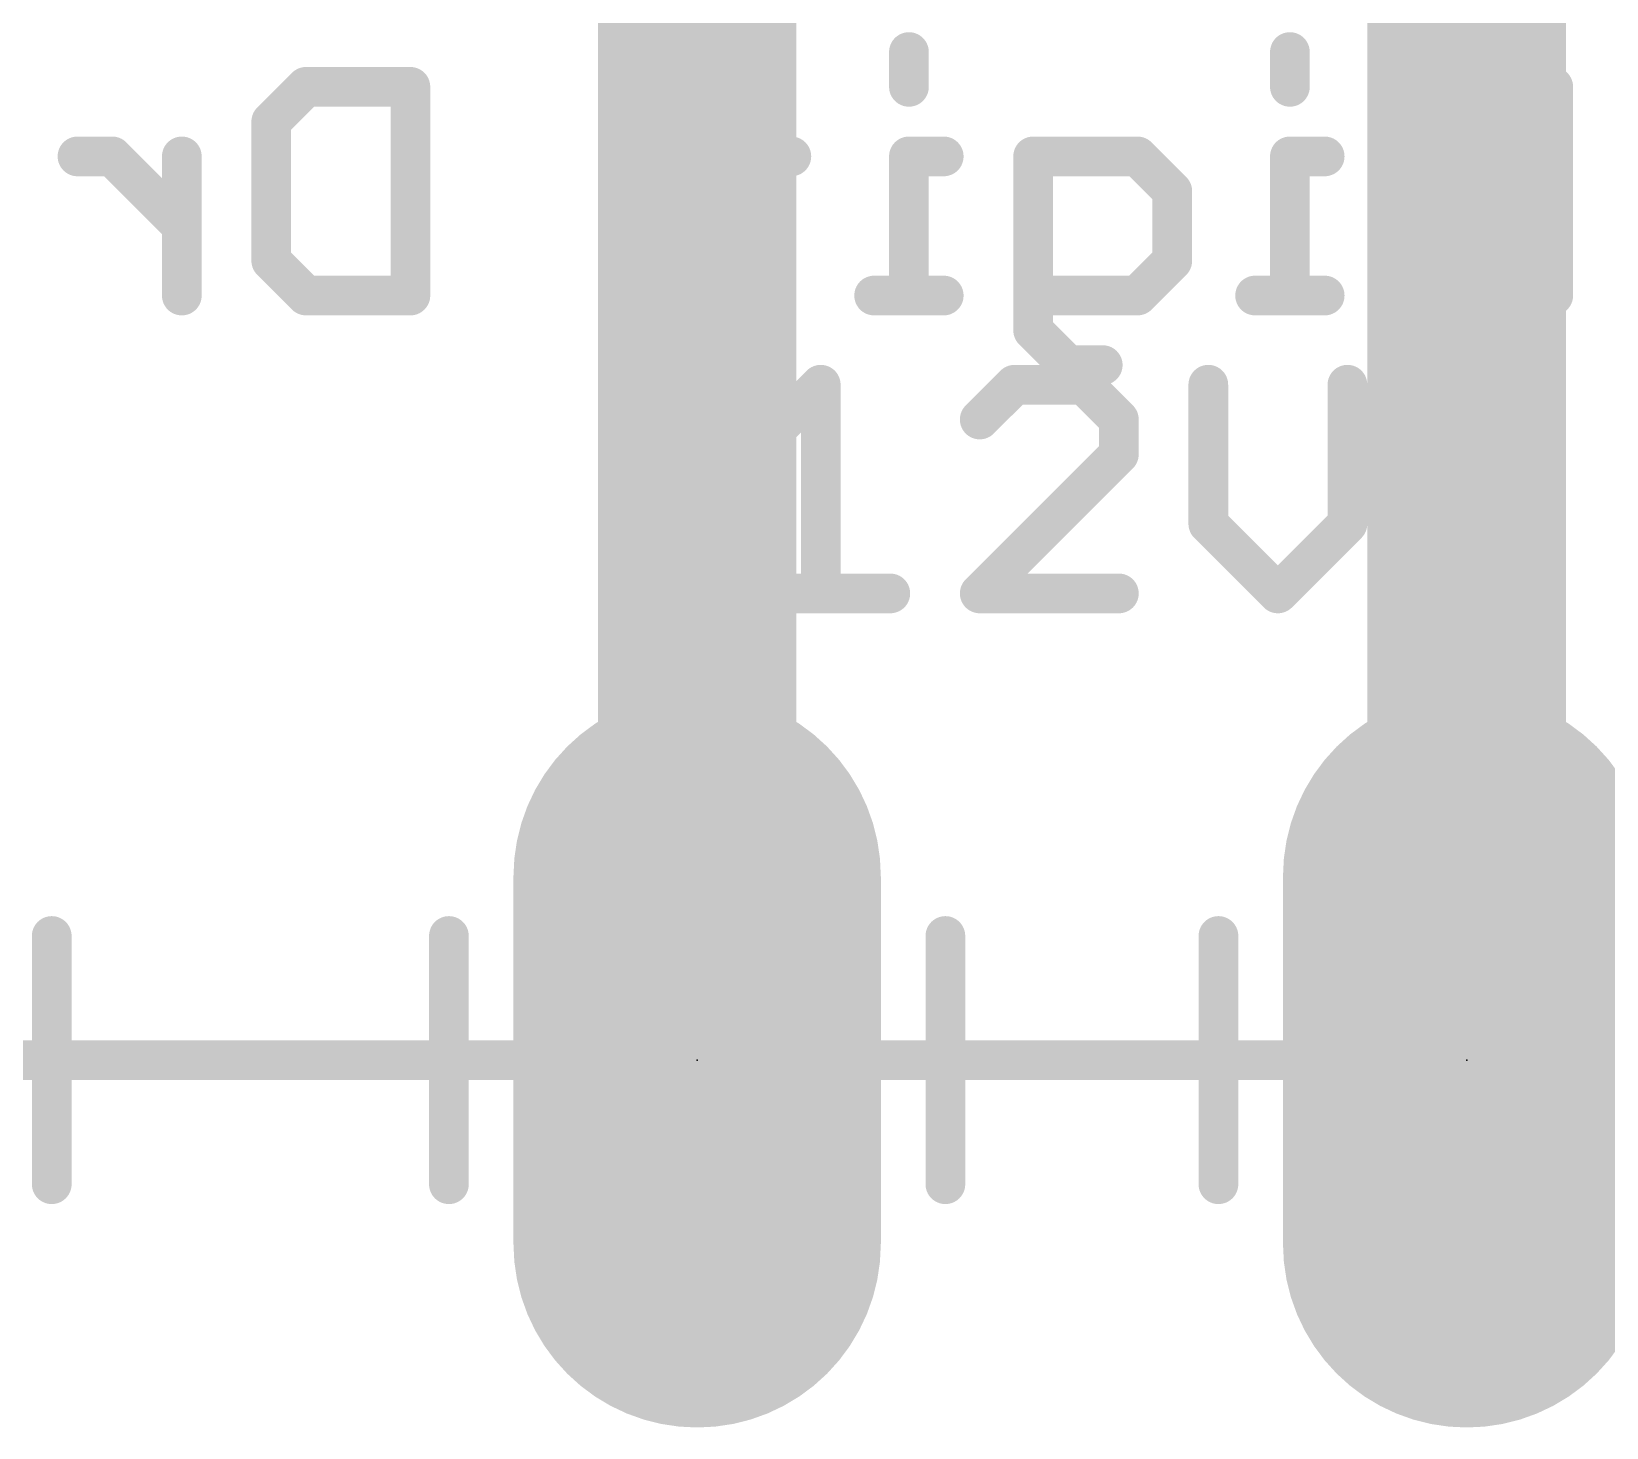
# Model space of a CAD drawing. Extents: x -27 to 80, y -18 to 25.
# Drawn here: x 17.42 to 25.48, y -1.88 to 5.26 of the extents above; entities that cross this region are included whole.
import ezdxf

# ---------------------------------------------------------------- set-up
doc = ezdxf.new("R2010")
doc.units = 0
for name, color, linetype in [('1', 12, 'CONTINUOUS'), ('17', 110, 'CONTINUOUS'), ('20', 53, 'CONTINUOUS'), ('21', 41, 'CONTINUOUS'), ('22', 40, 'CONTINUOUS'), ('23', 53, 'CONTINUOUS'), ('51', 53, 'CONTINUOUS')]:
    doc.layers.add(name, color=color, linetype=linetype)

# ---------------------------------------------------------------- blocks, each defined once
blk = doc.blocks.new('RECT')
blk.add_solid([(-0.5, -0.5), (0.5, -0.5), (-0.5, 0.5), (0.5, 0.5)])
blk = doc.blocks.new('LONGP100')
at = {"const_width": 1}
blk.add_lwpolyline([(-0.5, 0), (0.5, 0)], dxfattribs=at)
at = {"const_width": 0.5}
for points in [[(-0.5, 0.25, 1), (-0.5, -0.25)], [(0.5, -0.25, 1), (0.5, 0.25)]]:
    blk.add_lwpolyline(points, format="xyb", dxfattribs=at)

msp = doc.modelspace()

# ---------------------------------------------------------------- linework, layer by layer
at = {"layer": '1', "const_width": 1.016}
for points in [[(24.765, 0), (24.765, 8.89)], [(20.828, 0), (20.828, 8.763)]]:
    msp.add_lwpolyline(points, dxfattribs=at)
at = {"layer": '1', "const_width": 0.508}
for points in [[(20.574, 0, 1), (21.082, 0)], [(24.511, 0, 1), (25.019, 0)]]:
    msp.add_lwpolyline(points, format="xyb", dxfattribs=at)
at = {"layer": '20', "const_width": 0.2032}
msp.add_lwpolyline([(45.72, 0), (0, 0)], dxfattribs=at)
at = {"layer": '21', "const_width": 0.2032}
for points in [[(21.1044, 3.0994), (21.4603, 3.4553)], [(21.4603, 3.4553), (21.4603, 2.3876)], [(22.4518, 3.4553), (22.2738, 3.2774)], [(22.8077, 3.4553), (22.4518, 3.4553)], [(22.9856, 3.2774), (22.8077, 3.4553)], [(23.4432, 3.4553), (23.4432, 2.7435)], [(24.155, 2.7435), (24.155, 3.4553)], [(22.9856, 3.0994), (22.9856, 3.2774)], [(22.2738, 2.3876), (22.9856, 3.0994)], [(23.4432, 2.7435), (23.7991, 2.3876)], [(23.7991, 2.3876), (24.155, 2.7435)], [(21.1044, 2.3876), (21.8162, 2.3876)], [(22.9856, 2.3876), (22.2738, 2.3876)], [(17.526, -0.635), (17.526, 0.635)], [(19.558, -0.635), (19.558, 0.635)], [(22.098, -0.635), (22.098, 0.635)], [(23.495, -0.635), (23.495, 0.635)]]:
    msp.add_lwpolyline(points, dxfattribs=at)
at = {"layer": '21', "const_width": 0.1016}
for points in [[(21.5111, 3.4553, 1), (21.4095, 3.4553)], [(21.4962, 3.4194, 1), (21.4244, 3.4912)], [(22.4518, 3.5061, 1), (22.4518, 3.4045)], [(22.4877, 3.4194, 1), (22.4158, 3.4912)], [(22.8436, 3.4912, 1), (22.7717, 3.4194)], [(22.8077, 3.4045, 1), (22.8077, 3.5061)], [(23.494, 3.4553, 1), (23.3924, 3.4553)], [(24.2058, 3.4553, 1), (24.1042, 3.4553)], [(22.2379, 3.3133, 1), (22.3097, 3.2414)], [(23.0364, 3.2774, 1), (22.9348, 3.2774)], [(22.9497, 3.2414, 1), (23.0215, 3.3133)], [(21.0685, 3.1353, 1), (21.1403, 3.0635)], [(22.9348, 3.0994, 1), (23.0364, 3.0994)], [(23.0215, 3.0635, 1), (22.9497, 3.1353)], [(23.4791, 2.7794, 1), (23.4073, 2.7076)], [(24.1909, 2.7076, 1), (24.1191, 2.7794)], [(23.3924, 2.7435, 1), (23.494, 2.7435)], [(24.1042, 2.7435, 1), (24.2058, 2.7435)], [(21.1044, 2.4384, 1), (21.1044, 2.3368)], [(21.4095, 2.3876, 1), (21.5111, 2.3876)], [(21.8162, 2.3368, 1), (21.8162, 2.4384)], [(22.2738, 2.4384, 1), (22.2738, 2.3368)], [(22.2379, 2.4235, 1), (22.3097, 2.3517)], [(22.9856, 2.3368, 1), (22.9856, 2.4384)], [(23.7632, 2.4235, 1), (23.835, 2.3517)], [(23.7632, 2.3517, 1), (23.835, 2.4235)], [(17.5768, 0.635, 1), (17.4752, 0.635)], [(19.6088, 0.635, 1), (19.5072, 0.635)], [(22.1488, 0.635, 1), (22.0472, 0.635)], [(23.5458, 0.635, 1), (23.4442, 0.635)], [(17.4752, -0.635, 1), (17.5768, -0.635)], [(19.5072, -0.635, 1), (19.6088, -0.635)], [(22.0472, -0.635, 1), (22.1488, -0.635)], [(23.4442, -0.635, 1), (23.5458, -0.635)]]:
    msp.add_lwpolyline(points, format="xyb", dxfattribs=at)
at = {"layer": '22', "const_width": 0.2032}
for points in [[(21.9116, 5.1573), (21.9116, 4.9793)], [(23.8606, 5.1573), (23.8606, 4.9793)], [(18.6491, 4.8014), (18.8271, 4.9793)], [(18.8271, 4.9793), (19.3609, 4.9793)], [(19.3609, 4.9793), (19.3609, 3.9116)], [(24.4961, 4.8014), (24.6741, 4.9793)], [(24.6741, 4.9793), (25.2079, 4.9793)], [(25.2079, 4.9793), (25.2079, 3.9116)], [(18.6491, 4.0896), (18.6491, 4.8014)], [(21.132, 4.8014), (21.132, 4.0896)], [(24.4961, 4.0896), (24.4961, 4.8014)], [(17.8356, 4.6234), (17.6577, 4.6234)], [(18.1915, 4.2675), (17.8356, 4.6234)], [(18.1915, 3.9116), (18.1915, 4.6234)], [(21.3099, 4.6234), (20.954, 4.6234)], [(22.0895, 4.6234), (21.9116, 4.6234)], [(21.9116, 4.6234), (21.9116, 3.9116)], [(22.5471, 3.7337), (22.5471, 4.6234)], [(22.5471, 4.6234), (23.081, 4.6234)], [(23.081, 4.6234), (23.2589, 4.4455)], [(24.0385, 4.6234), (23.8606, 4.6234)], [(23.8606, 4.6234), (23.8606, 3.9116)], [(23.2589, 4.4455), (23.2589, 4.0896)], [(18.8271, 3.9116), (18.6491, 4.0896)], [(21.132, 4.0896), (20.954, 3.9116)], [(23.2589, 4.0896), (23.081, 3.9116)], [(24.6741, 3.9116), (24.4961, 4.0896)], [(19.3609, 3.9116), (18.8271, 3.9116)], [(22.0895, 3.9116), (21.7336, 3.9116)], [(23.081, 3.9116), (22.5471, 3.9116)], [(24.0385, 3.9116), (23.6826, 3.9116)], [(25.2079, 3.9116), (24.6741, 3.9116)], [(22.7251, 3.5557), (22.5471, 3.7337)], [(22.903, 3.5557), (22.7251, 3.5557)]]:
    msp.add_lwpolyline(points, dxfattribs=at)
at = {"layer": '22', "const_width": 0.1016}
for points in [[(21.9624, 5.1573, 1), (21.8608, 5.1573)], [(23.9114, 5.1573, 1), (23.8098, 5.1573)], [(18.8271, 5.0301, 1), (18.8271, 4.9285)], [(18.863, 4.9434, 1), (18.7912, 5.0152)], [(19.4117, 4.9793, 1), (19.3101, 4.9793)], [(19.3609, 4.9285, 1), (19.3609, 5.0301)], [(24.6741, 5.0301, 1), (24.6741, 4.9285)], [(24.71, 4.9434, 1), (24.6381, 5.0152)], [(25.2587, 4.9793, 1), (25.1571, 4.9793)], [(25.2079, 4.9285, 1), (25.2079, 5.0301)], [(21.8608, 4.9793, 1), (21.9624, 4.9793)], [(23.8098, 4.9793, 1), (23.9114, 4.9793)], [(18.6999, 4.8014, 1), (18.5983, 4.8014)], [(18.6132, 4.8373, 1), (18.6851, 4.7654)], [(21.1828, 4.8014, 1), (21.0812, 4.8014)], [(24.5469, 4.8014, 1), (24.4453, 4.8014)], [(24.4602, 4.8373, 1), (24.532, 4.7654)], [(17.6577, 4.6742, 1), (17.6577, 4.5726)], [(17.8716, 4.6593, 1), (17.7997, 4.5875)], [(17.8356, 4.5726, 1), (17.8356, 4.6742)], [(18.2423, 4.6234, 1), (18.1407, 4.6234)], [(20.954, 4.6742, 1), (20.954, 4.5726)], [(21.3099, 4.5726, 1), (21.3099, 4.6742)], [(21.9116, 4.6742, 1), (21.9116, 4.5726)], [(21.9624, 4.6234, 1), (21.8608, 4.6234)], [(22.0895, 4.5726, 1), (22.0895, 4.6742)], [(22.5979, 4.6234, 1), (22.4963, 4.6234)], [(22.5471, 4.6742, 1), (22.5471, 4.5726)], [(23.1169, 4.6593, 1), (23.0451, 4.5875)], [(23.081, 4.5726, 1), (23.081, 4.6742)], [(23.8606, 4.6742, 1), (23.8606, 4.5726)], [(23.9114, 4.6234, 1), (23.8098, 4.6234)], [(24.0385, 4.5726, 1), (24.0385, 4.6742)], [(23.3097, 4.4455, 1), (23.2081, 4.4455)], [(23.223, 4.4095, 1), (23.2948, 4.4814)], [(18.1556, 4.2316, 1), (18.2275, 4.3034)], [(18.6851, 4.1255, 1), (18.6132, 4.0536)], [(21.1679, 4.0536, 1), (21.0961, 4.1255)], [(23.2948, 4.0536, 1), (23.223, 4.1255)], [(24.532, 4.1255, 1), (24.4602, 4.0536)], [(18.5983, 4.0896, 1), (18.6999, 4.0896)], [(21.0812, 4.0896, 1), (21.1828, 4.0896)], [(23.2081, 4.0896, 1), (23.3097, 4.0896)], [(24.4453, 4.0896, 1), (24.5469, 4.0896)], [(18.1407, 3.9116, 1), (18.2423, 3.9116)], [(18.8271, 3.9624, 1), (18.8271, 3.8608)], [(18.7912, 3.8757, 1), (18.863, 3.9475)], [(19.3101, 3.9116, 1), (19.4117, 3.9116)], [(19.3609, 3.8608, 1), (19.3609, 3.9624)], [(20.9181, 3.9475, 1), (20.9899, 3.8757)], [(21.7336, 3.9624, 1), (21.7336, 3.8608)], [(21.8608, 3.9116, 1), (21.9624, 3.9116)], [(22.0895, 3.8608, 1), (22.0895, 3.9624)], [(22.5471, 3.9624, 1), (22.5471, 3.8608)], [(23.0451, 3.9475, 1), (23.1169, 3.8757)], [(23.081, 3.8608, 1), (23.081, 3.9624)], [(23.6826, 3.9624, 1), (23.6826, 3.8608)], [(23.8098, 3.9116, 1), (23.9114, 3.9116)], [(24.0385, 3.8608, 1), (24.0385, 3.9624)], [(24.6741, 3.9624, 1), (24.6741, 3.8608)], [(24.6381, 3.8757, 1), (24.71, 3.9475)], [(25.1571, 3.9116, 1), (25.2587, 3.9116)], [(25.2079, 3.8608, 1), (25.2079, 3.9624)], [(22.583, 3.7696, 1), (22.5112, 3.6977)], [(22.4963, 3.7337, 1), (22.5979, 3.7337)], [(22.7251, 3.6065, 1), (22.7251, 3.5049)], [(22.6891, 3.5198, 1), (22.761, 3.5916)], [(22.903, 3.5049, 1), (22.903, 3.6065)]]:
    msp.add_lwpolyline(points, format="xyb", dxfattribs=at)
at = {"layer": '23'}
for p in [(20.828, 0), (24.765, 0)]:
    msp.add_point(p, dxfattribs=at)

# ---------------------------------------------------------------- block references
at = {"layer": '17', "xscale": 1.8796, "yscale": 1.8796, "rotation": 270}
for p in [(20.828, 0), (20.828, 0), (24.765, 0), (24.765, 0)]:
    msp.add_blockref('LONGP100', p, dxfattribs=at)
at = {"layer": '51', "xscale": 0.508, "yscale": 0.508, "rotation": 180}
for p in [(20.828, 0), (24.765, 0)]:
    msp.add_blockref('RECT', p, dxfattribs=at)

doc.saveas('drawing.dxf')
